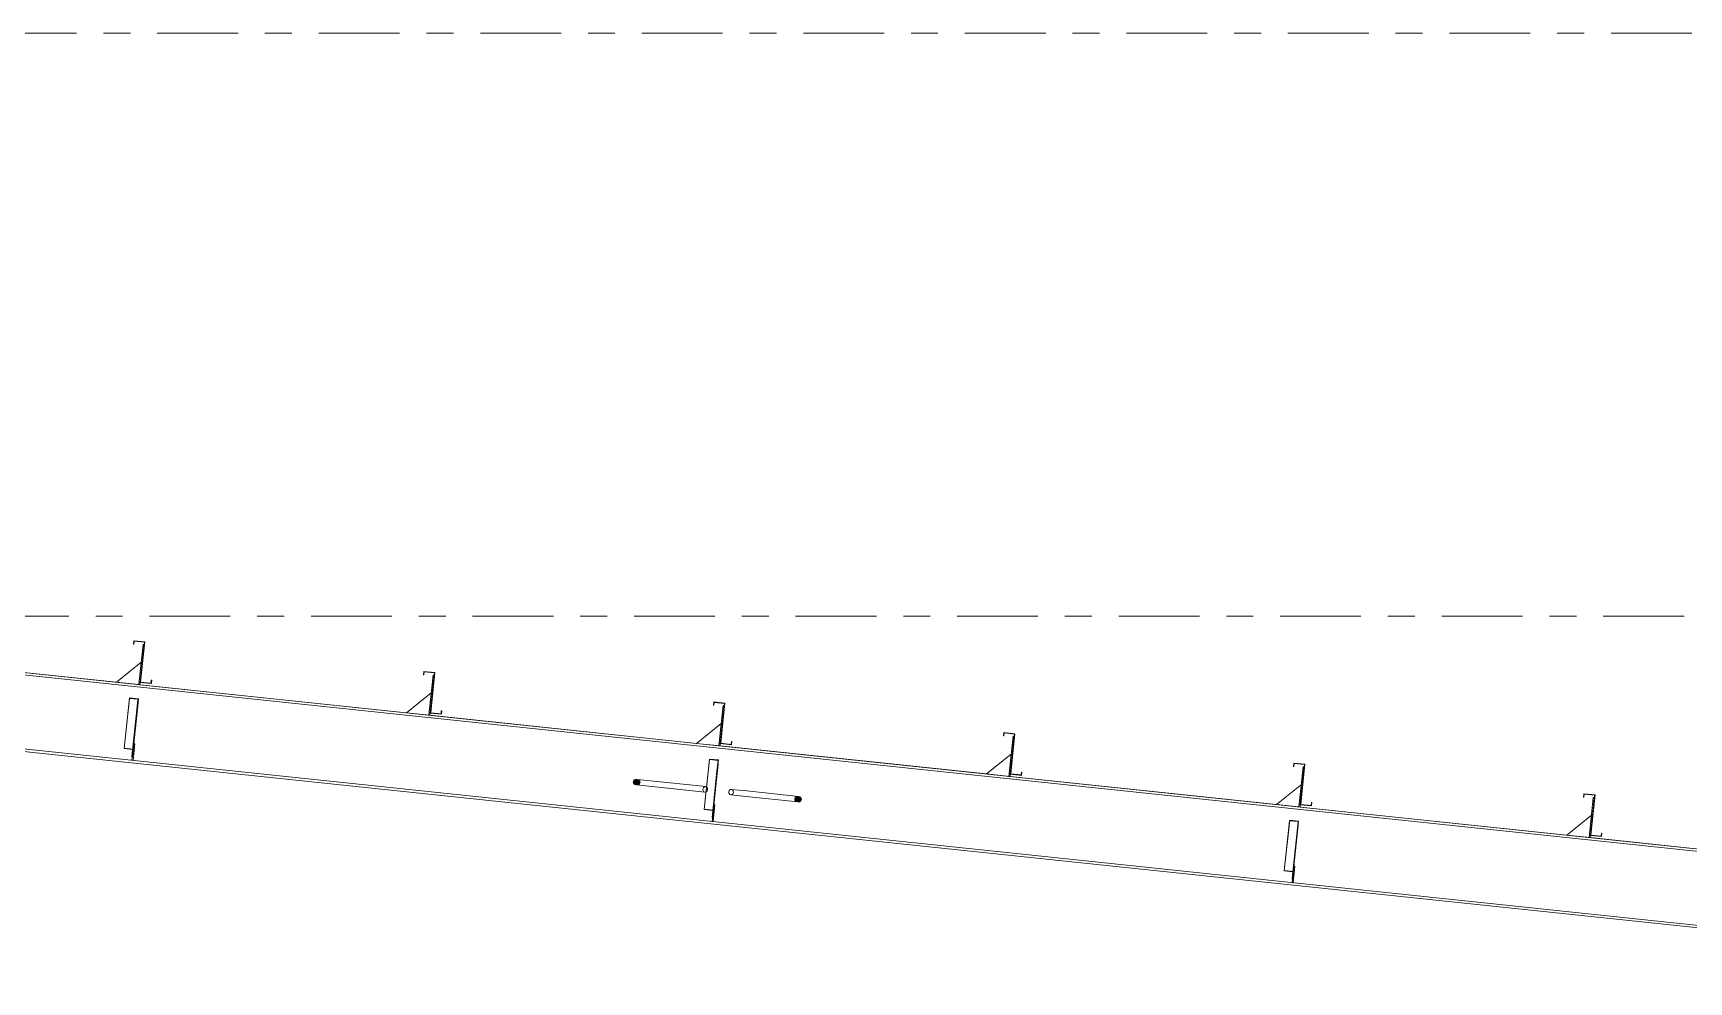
# Model space of a CAD drawing. Header units: millimetres. Extents: x -94 to 729, y -75 to 499.
# Drawn here: x 403.2 to 464.7, y 244.4 to 279.7 of the extents above; entities that cross this region are included whole.
import ezdxf

# ---------------------------------------------------------------- set-up
doc = ezdxf.new("R2010")
doc.units = ezdxf.units.MM
for name, pattern in [('XKITLINE00', [0]), ('XKITLINE02', [4, 2, -2]), ('XKITLINE03', [6, 3, -1, 1, -1])]:
    doc.linetypes.add(name, pattern=pattern)
doc.layers.add('Part', color=2, linetype='Continuous', lineweight=0)
doc.layers.add('S-grid', color=1, linetype='Continuous', lineweight=0)

# ---------------------------------------------------------------- blocks, each defined once
blk = doc.blocks.new('*A294')
at = {"layer": 'Part'}
blk.add_hatch(color=3, dxfattribs=at).paths.add_polyline_path([(406.757, 254.953), (406.76, 254.973), (407.091, 254.938), (407.049, 254.537), (407.032, 254.538), (407.072, 254.92)], flags=17)
blk = doc.blocks.new('*A295')
at = {"layer": 'Part'}
blk.add_hatch(color=3, dxfattribs=at).paths.add_polyline_path([(428.305, 252.68), (428.307, 252.7), (428.638, 252.665), (428.596, 252.264), (428.579, 252.266), (428.619, 252.647)], flags=17)
blk = doc.blocks.new('*A327')
at = {"layer": 'Part'}
blk.add_hatch(color=3, dxfattribs=at).paths.add_polyline_path([(418.33, 254.381), (418.341, 254.491), (418.356, 254.489), (418.343, 254.365), (417.929, 254.408), (418.086, 255.902), (417.702, 255.942), (417.69, 255.833), (417.675, 255.835), (417.688, 255.959), (418.103, 255.915), (417.945, 254.422)], flags=17)
blk = doc.blocks.new('*A328')
at = {"layer": 'Part'}
blk.add_hatch(color=3, dxfattribs=at).paths.add_polyline_path([(407.556, 255.518), (407.568, 255.627), (407.582, 255.625), (407.569, 255.501), (407.155, 255.545), (407.313, 257.038), (406.928, 257.079), (406.916, 256.969), (406.902, 256.971), (406.915, 257.095), (407.329, 257.052), (407.171, 255.558)], flags=17)
blk = doc.blocks.new('*A330')
at = {"layer": 'Part'}
blk.add_hatch(color=3, dxfattribs=at).paths.add_polyline_path([(429.103, 253.245), (429.115, 253.354), (429.13, 253.353), (429.117, 253.228), (428.702, 253.272), (428.86, 254.766), (428.475, 254.806), (428.464, 254.697), (428.449, 254.698), (428.462, 254.823), (428.876, 254.779), (428.719, 253.285)], flags=17)
blk = doc.blocks.new('*A335')
at = {"layer": 'Part'}
blk.add_hatch(color=3, dxfattribs=at).paths.add_polyline_path([(425.671, 251.923), (425.713, 251.88), (425.724, 251.827), (425.702, 251.777), (425.652, 251.743), (425.588, 251.736), (425.526, 251.757), (425.484, 251.799), (425.473, 251.853), (425.495, 251.903), (425.545, 251.936), (425.61, 251.943)], flags=17)
blk = doc.blocks.new('*A337')
at = {"layer": 'Part'}
blk.add_hatch(color=3, dxfattribs=at).paths.add_polyline_path([(429.103, 253.245), (429.115, 253.354), (429.13, 253.353), (429.117, 253.228), (428.702, 253.272), (428.86, 254.766), (428.475, 254.806), (428.464, 254.697), (428.449, 254.698), (428.462, 254.823), (428.876, 254.779), (428.719, 253.285)], flags=17)
blk = doc.blocks.new('*A341')
at = {"layer": 'Part'}
blk.add_hatch(color=3, dxfattribs=at).paths.add_polyline_path([(418.33, 254.381), (418.341, 254.491), (418.356, 254.489), (418.343, 254.365), (417.929, 254.408), (418.086, 255.902), (417.702, 255.942), (417.69, 255.833), (417.675, 255.835), (417.688, 255.959), (418.103, 255.915), (417.945, 254.422)], flags=17)
blk = doc.blocks.new('*A342')
at = {"layer": 'Part'}
blk.add_hatch(color=3, dxfattribs=at).paths.add_polyline_path([(407.556, 255.518), (407.568, 255.627), (407.582, 255.625), (407.569, 255.501), (407.155, 255.545), (407.313, 257.038), (406.928, 257.079), (406.916, 256.969), (406.902, 256.971), (406.915, 257.095), (407.329, 257.052), (407.171, 255.558)], flags=17)
blk = doc.blocks.new('*A371')
at = {"layer": 'Part'}
blk.add_hatch(color=3, dxfattribs=at).paths.add_polyline_path([(461.424, 249.836), (461.435, 249.945), (461.45, 249.944), (461.437, 249.819), (461.023, 249.863), (461.18, 251.356), (460.796, 251.397), (460.784, 251.288), (460.769, 251.289), (460.782, 251.413), (461.197, 251.37), (461.039, 249.876)], flags=17)
blk = doc.blocks.new('*A372')
at = {"layer": 'Part'}
blk.add_hatch(color=3, dxfattribs=at).paths.add_polyline_path([(450.65, 250.972), (450.662, 251.082), (450.677, 251.08), (450.664, 250.956), (450.249, 250.999), (450.407, 252.493), (450.022, 252.533), (450.011, 252.424), (449.996, 252.426), (450.009, 252.55), (450.423, 252.506), (450.266, 251.013)], flags=17)
blk = doc.blocks.new('*A373')
at = {"layer": 'Part'}
blk.add_hatch(color=3, dxfattribs=at).paths.add_polyline_path([(439.877, 252.109), (439.888, 252.218), (439.903, 252.216), (439.89, 252.092), (439.476, 252.136), (439.633, 253.629), (439.249, 253.67), (439.237, 253.56), (439.222, 253.562), (439.235, 253.686), (439.65, 253.642), (439.492, 252.149)], flags=17)
blk = doc.blocks.new('*A375')
at = {"layer": 'Part'}
blk.add_hatch(color=3, dxfattribs=at).paths.add_polyline_path([(431.664, 251.291), (431.705, 251.248), (431.716, 251.194), (431.694, 251.144), (431.645, 251.111), (431.581, 251.104), (431.52, 251.124), (431.478, 251.167), (431.467, 251.221), (431.489, 251.271), (431.539, 251.304), (431.603, 251.311)], flags=17)
blk = doc.blocks.new('*A380')
at = {"layer": 'Part'}
blk.add_hatch(color=3, dxfattribs=at).paths.add_polyline_path([(461.424, 249.836), (461.435, 249.945), (461.45, 249.944), (461.437, 249.819), (461.023, 249.863), (461.18, 251.356), (460.796, 251.397), (460.784, 251.288), (460.769, 251.289), (460.782, 251.413), (461.197, 251.37), (461.039, 249.876)], flags=17)
blk = doc.blocks.new('*A381')
at = {"layer": 'Part'}
blk.add_hatch(color=3, dxfattribs=at).paths.add_polyline_path([(450.65, 250.972), (450.662, 251.082), (450.677, 251.08), (450.664, 250.956), (450.249, 250.999), (450.407, 252.493), (450.022, 252.533), (450.011, 252.424), (449.996, 252.426), (450.009, 252.55), (450.423, 252.506), (450.266, 251.013)], flags=17)
blk = doc.blocks.new('*A382')
at = {"layer": 'Part'}
blk.add_hatch(color=3, dxfattribs=at).paths.add_polyline_path([(439.877, 252.109), (439.888, 252.218), (439.903, 252.216), (439.89, 252.092), (439.476, 252.136), (439.633, 253.629), (439.249, 253.67), (439.237, 253.56), (439.222, 253.562), (439.235, 253.686), (439.65, 253.642), (439.492, 252.149)], flags=17)
blk = doc.blocks.new('*A384')
at = {"layer": 'Part'}
blk.add_hatch(color=3, dxfattribs=at).paths.add_polyline_path([(449.852, 250.407), (449.854, 250.428), (450.185, 250.393), (450.143, 249.991), (450.126, 249.993), (450.167, 250.374)], flags=17)
blk = doc.blocks.new('*A1137')
at = {"layer": 'S-grid', "color": 1, "linetype": 'XKITLINE03', "lineweight": 0}
blk.add_line((233.79, 279.675), (599.838, 279.675), dxfattribs=at)
blk = doc.blocks.new('*A1138')
at = {"layer": 'S-grid', "color": 1, "linetype": 'XKITLINE03', "lineweight": 0}
blk.add_line((-54.497, 258.009), (464.656, 258.009), dxfattribs=at)
blk = doc.blocks.new('*A1486')
at = {"layer": 'Part', "color": 7, "linetype": 'XKITLINE02', "lineweight": 0}
for p, q in [((429.035, 251.53), (429.071, 251.564)), ((429.071, 251.564), (429.115, 251.574)), ((429.687, 251.513), (429.115, 251.574)), ((429.115, 251.574), (429.157, 251.555)), ((429.018, 251.479), (429.035, 251.53)), ((429.024, 251.426), (429.018, 251.479)), ((429.052, 251.385), (429.024, 251.426)), ((429.093, 251.366), (429.052, 251.385)), ((429.138, 251.376), (429.093, 251.366)), ((429.665, 251.306), (429.093, 251.366)), ((429.173, 251.41), (429.138, 251.376)), ((429.157, 251.555), (429.184, 251.514)), ((429.19, 251.461), (429.173, 251.41)), ((429.184, 251.514), (429.19, 251.461))]:
    blk.add_line(p, q, dxfattribs=at)
at = {"layer": 'Part', "color": 2, "linetype": 'XKITLINE00', "lineweight": 0}
for p, q in [((431.581, 251.104), (429.665, 251.306)), ((431.603, 251.311), (429.687, 251.513)), ((431.489, 251.271), (431.467, 251.221)), ((431.467, 251.221), (431.478, 251.167)), ((431.478, 251.167), (431.52, 251.124)), ((431.539, 251.304), (431.489, 251.271)), ((431.52, 251.124), (431.581, 251.104)), ((431.603, 251.311), (431.539, 251.304)), ((431.581, 251.104), (431.645, 251.111)), ((431.664, 251.291), (431.603, 251.311)), ((431.645, 251.111), (431.694, 251.144)), ((431.705, 251.248), (431.664, 251.291)), ((431.694, 251.144), (431.716, 251.194)), ((431.716, 251.194), (431.705, 251.248))]:
    blk.add_line(p, q, dxfattribs=at)
blk = doc.blocks.new('*A1487')
at = {"layer": 'Part', "color": 7, "linetype": 'XKITLINE02', "lineweight": 0}
for p, q in [((385.061, 254.859), (385.061, 257.583)), ((385.061, 257.583), (386.012, 257.583)), ((386.029, 257.597), (386.012, 257.583)), ((386.029, 257.597), (386.13, 257.679)), ((386.842, 257.604), (386.13, 257.679)), ((386.13, 257.679), (386.13, 257.678)), ((396.373, 256.598), (395.503, 256.69)), ((407.146, 255.462), (406.276, 255.554)), ((386.536, 254.703), (386.205, 254.738)), ((386.546, 254.794), (386.214, 254.829)), ((417.92, 254.326), (417.05, 254.417)), ((428.693, 253.189), (427.823, 253.281)), ((439.467, 252.053), (438.597, 252.145)), ((450.241, 250.917), (449.37, 251.008)), ((461.014, 249.78), (460.144, 249.872)), ((471.788, 248.644), (470.918, 248.736)), ((482.561, 247.507), (481.691, 247.599)), ((484.22, 247.333), (483.101, 247.451)), ((484.344, 247.319), (484.038, 244.419))]:
    blk.add_line(p, q, dxfattribs=at)
at = {"layer": 'Part', "color": 2, "linetype": 'XKITLINE00', "lineweight": 0}
for p, q in [((386.029, 257.597), (386.13, 257.678)), ((484.334, 247.228), (386.029, 257.597)), ((386.13, 257.678), (484.344, 247.319)), ((395.503, 256.69), (386.842, 257.604)), ((406.276, 255.554), (396.373, 256.598)), ((417.05, 254.417), (407.146, 255.462)), ((386.214, 254.829), (385.061, 254.951)), ((386.205, 254.738), (385.061, 254.859)), ((484.038, 244.419), (386.536, 254.703)), ((484.048, 244.51), (386.546, 254.794)), ((427.823, 253.281), (417.92, 254.326)), ((438.597, 252.145), (428.693, 253.189)), ((449.37, 251.008), (439.467, 252.053)), ((460.144, 249.872), (450.241, 250.917)), ((470.918, 248.736), (461.014, 249.78)), ((481.691, 247.599), (471.788, 248.644)), ((483.101, 247.451), (482.561, 247.507)), ((484.344, 247.319), (484.22, 247.333))]:
    blk.add_line(p, q, dxfattribs=at)
blk = doc.blocks.new('*A1562')
at = {"layer": 'Part', "color": 2, "linetype": 'XKITLINE00', "lineweight": 0}
for p, q in [((417.05, 254.417), (417.966, 255.159)), ((417.878, 254.33), (417.05, 254.417))]:
    blk.add_line(p, q, dxfattribs=at)
at = {"layer": 'Part', "color": 7, "linetype": 'XKITLINE02', "lineweight": 0}
blk.add_line((417.878, 254.33), (417.966, 255.159), dxfattribs=at)
blk = doc.blocks.new('*A1563')
at = {"layer": 'Part', "color": 2, "linetype": 'XKITLINE00', "lineweight": 0}
for p, q in [((406.85, 252.653), (406.887, 253.002)), ((406.957, 253.27), (406.891, 252.648)), ((406.915, 253.274), (406.957, 253.27))]:
    blk.add_line(p, q, dxfattribs=at)
at = {"layer": 'Part', "color": 7, "linetype": 'XKITLINE02', "lineweight": 0}
for p, q in [((406.887, 253.002), (406.915, 253.274)), ((406.891, 252.648), (406.85, 252.653)), ((406.863, 252.777), (406.904, 252.772))]:
    blk.add_line(p, q, dxfattribs=at)
blk = doc.blocks.new('*A1564')
at = {"layer": 'Part', "color": 7, "linetype": 'XKITLINE02', "lineweight": 0}
for p, q in [((406.76, 254.973), (406.561, 253.092)), ((407.072, 254.92), (406.849, 252.798)), ((406.865, 252.797), (407.091, 254.938)), ((406.561, 253.092), (406.876, 253.058)), ((406.563, 253.105), (406.894, 253.07)), ((406.849, 252.798), (406.865, 252.797))]:
    blk.add_line(p, q, dxfattribs=at)
blk = doc.blocks.new('*A1566')
at = {"layer": 'Part', "color": 2, "linetype": 'XKITLINE00', "lineweight": 0}
for p, q in [((418.036, 255.822), (417.878, 254.33)), ((418.077, 255.817), (418.036, 255.822)), ((417.92, 254.326), (417.878, 254.33)), ((417.929, 254.408), (417.92, 254.326))]:
    blk.add_line(p, q, dxfattribs=at)
at = {"layer": 'Part', "color": 7, "linetype": 'XKITLINE02', "lineweight": 0}
blk.add_line((417.929, 254.408), (418.077, 255.817), dxfattribs=at)
blk = doc.blocks.new('*A1567')
at = {"layer": 'Part', "color": 7, "linetype": 'XKITLINE02', "lineweight": 0}
for p, q in [((406.915, 253.274), (406.85, 252.653)), ((406.891, 252.648), (406.957, 253.27)), ((406.957, 253.27), (406.915, 253.274)), ((406.85, 252.653), (406.891, 252.648)), ((406.863, 252.777), (406.904, 252.772))]:
    blk.add_line(p, q, dxfattribs=at)
blk = doc.blocks.new('*A1568')
at = {"layer": 'Part', "color": 2, "linetype": 'XKITLINE00', "lineweight": 0}
for p, q in [((406.757, 254.953), (406.561, 253.092)), ((406.757, 254.953), (406.76, 254.973)), ((407.072, 254.92), (406.757, 254.953)), ((406.76, 254.973), (407.091, 254.938)), ((407.091, 254.938), (406.887, 253.002)), ((407.032, 254.538), (407.072, 254.92)), ((407.032, 254.538), (406.849, 252.798)), ((407.032, 254.538), (407.049, 254.537)), ((406.561, 253.092), (406.876, 253.058)), ((406.849, 252.798), (406.865, 252.797))]:
    blk.add_line(p, q, dxfattribs=at)
at = {"layer": 'Part', "color": 7, "linetype": 'XKITLINE02', "lineweight": 0}
for p, q in [((406.563, 253.105), (406.894, 253.07)), ((406.865, 252.797), (406.887, 253.002))]:
    blk.add_line(p, q, dxfattribs=at)
blk = doc.blocks.new('*A1569')
at = {"layer": 'Part', "color": 2, "linetype": 'XKITLINE00', "lineweight": 0}
for p, q in [((406.276, 255.554), (407.192, 256.295)), ((407.105, 255.466), (406.276, 255.554))]:
    blk.add_line(p, q, dxfattribs=at)
at = {"layer": 'Part', "color": 7, "linetype": 'XKITLINE02', "lineweight": 0}
blk.add_line((407.105, 255.466), (407.192, 256.295), dxfattribs=at)
blk = doc.blocks.new('*A1570')
at = {"layer": 'Part', "color": 2, "linetype": 'XKITLINE00', "lineweight": 0}
for p, q in [((407.262, 256.958), (407.105, 255.466)), ((407.304, 256.954), (407.262, 256.958)), ((407.146, 255.462), (407.105, 255.466)), ((407.155, 255.545), (407.146, 255.462))]:
    blk.add_line(p, q, dxfattribs=at)
at = {"layer": 'Part', "color": 7, "linetype": 'XKITLINE02', "lineweight": 0}
blk.add_line((407.155, 255.545), (407.304, 256.954), dxfattribs=at)
blk = doc.blocks.new('*A1572')
at = {"layer": 'Part', "color": 2, "linetype": 'XKITLINE00', "lineweight": 0}
for p, q in [((427.823, 253.281), (428.739, 254.022)), ((428.652, 253.194), (427.823, 253.281))]:
    blk.add_line(p, q, dxfattribs=at)
at = {"layer": 'Part', "color": 7, "linetype": 'XKITLINE02', "lineweight": 0}
blk.add_line((428.652, 253.194), (428.739, 254.022), dxfattribs=at)
blk = doc.blocks.new('*A1573')
at = {"layer": 'Part', "color": 2, "linetype": 'XKITLINE00', "lineweight": 0}
for p, q in [((428.809, 254.685), (428.652, 253.194)), ((428.851, 254.681), (428.809, 254.685)), ((428.693, 253.189), (428.652, 253.194)), ((428.702, 253.272), (428.693, 253.189))]:
    blk.add_line(p, q, dxfattribs=at)
at = {"layer": 'Part', "color": 7, "linetype": 'XKITLINE02', "lineweight": 0}
blk.add_line((428.702, 253.272), (428.851, 254.681), dxfattribs=at)
blk = doc.blocks.new('*A1574')
at = {"layer": 'Part', "color": 7, "linetype": 'XKITLINE02', "lineweight": 0}
for p, q in [((428.463, 251.001), (428.397, 250.38)), ((428.439, 250.375), (428.504, 250.997)), ((428.504, 250.997), (428.463, 251.001)), ((428.397, 250.38), (428.439, 250.375)), ((428.41, 250.504), (428.452, 250.5))]:
    blk.add_line(p, q, dxfattribs=at)
blk = doc.blocks.new('*A1575')
at = {"layer": 'Part', "color": 7, "linetype": 'XKITLINE02', "lineweight": 0}
for p, q in [((428.307, 252.7), (428.108, 250.819)), ((428.619, 252.647), (428.396, 250.526)), ((428.412, 250.524), (428.638, 252.665)), ((428.108, 250.819), (428.423, 250.786)), ((428.11, 250.833), (428.441, 250.798)), ((428.396, 250.526), (428.412, 250.524))]:
    blk.add_line(p, q, dxfattribs=at)
blk = doc.blocks.new('*A1576')
at = {"layer": 'Part', "color": 2, "linetype": 'XKITLINE00', "lineweight": 0}
for p, q in [((428.305, 252.68), (428.108, 250.819)), ((428.305, 252.68), (428.307, 252.7)), ((428.619, 252.647), (428.305, 252.68)), ((428.307, 252.7), (428.638, 252.665)), ((428.579, 252.266), (428.396, 250.526)), ((428.638, 252.665), (428.434, 250.73)), ((428.579, 252.266), (428.619, 252.647)), ((428.579, 252.266), (428.596, 252.264)), ((428.108, 250.819), (428.423, 250.786)), ((428.396, 250.526), (428.412, 250.524))]:
    blk.add_line(p, q, dxfattribs=at)
at = {"layer": 'Part', "color": 7, "linetype": 'XKITLINE02', "lineweight": 0}
for p, q in [((428.11, 250.833), (428.441, 250.798)), ((428.412, 250.524), (428.434, 250.73))]:
    blk.add_line(p, q, dxfattribs=at)
blk = doc.blocks.new('*A1577')
at = {"layer": 'Part', "color": 7, "linetype": 'XKITLINE02', "lineweight": 0}
for p, q in [((428.434, 250.73), (428.463, 251.001)), ((428.439, 250.375), (428.397, 250.38)), ((428.41, 250.504), (428.452, 250.5))]:
    blk.add_line(p, q, dxfattribs=at)
at = {"layer": 'Part', "color": 2, "linetype": 'XKITLINE00', "lineweight": 0}
for p, q in [((428.504, 250.997), (428.439, 250.375)), ((428.463, 251.001), (428.504, 250.997)), ((428.397, 250.38), (428.434, 250.73))]:
    blk.add_line(p, q, dxfattribs=at)
blk = doc.blocks.new('*A1667')
at = {"layer": 'Part', "color": 2, "linetype": 'XKITLINE00', "lineweight": 0}
for p, q in [((417.675, 255.835), (417.688, 255.959)), ((417.688, 255.959), (418.103, 255.915)), ((417.702, 255.942), (417.69, 255.833)), ((418.086, 255.902), (417.702, 255.942)), ((417.929, 254.408), (418.086, 255.902)), ((418.103, 255.915), (417.945, 254.422)), ((417.69, 255.833), (417.675, 255.835)), ((418.343, 254.365), (417.929, 254.408)), ((417.945, 254.422), (418.33, 254.381)), ((418.33, 254.381), (418.341, 254.491)), ((418.341, 254.491), (418.356, 254.489)), ((418.356, 254.489), (418.343, 254.365))]:
    blk.add_line(p, q, dxfattribs=at)
blk = doc.blocks.new('*A1668')
at = {"layer": 'Part', "color": 2, "linetype": 'XKITLINE00', "lineweight": 0}
for p, q in [((406.902, 256.971), (406.915, 257.095)), ((406.915, 257.095), (407.329, 257.052)), ((406.916, 256.969), (406.902, 256.971)), ((406.928, 257.079), (406.916, 256.969)), ((407.313, 257.038), (406.928, 257.079)), ((407.155, 255.545), (407.313, 257.038)), ((407.329, 257.052), (407.171, 255.558)), ((407.569, 255.501), (407.155, 255.545)), ((407.171, 255.558), (407.556, 255.518)), ((407.556, 255.518), (407.568, 255.627)), ((407.568, 255.627), (407.582, 255.625)), ((407.582, 255.625), (407.569, 255.501))]:
    blk.add_line(p, q, dxfattribs=at)
blk = doc.blocks.new('*A1670')
at = {"layer": 'Part', "color": 2, "linetype": 'XKITLINE00', "lineweight": 0}
for p, q in [((428.449, 254.698), (428.462, 254.823)), ((428.464, 254.697), (428.449, 254.698)), ((428.462, 254.823), (428.876, 254.779)), ((428.475, 254.806), (428.464, 254.697)), ((428.86, 254.766), (428.475, 254.806)), ((428.702, 253.272), (428.86, 254.766)), ((428.876, 254.779), (428.719, 253.285)), ((429.117, 253.228), (428.702, 253.272)), ((428.719, 253.285), (429.103, 253.245)), ((429.103, 253.245), (429.115, 253.354)), ((429.115, 253.354), (429.13, 253.353)), ((429.13, 253.353), (429.117, 253.228))]:
    blk.add_line(p, q, dxfattribs=at)
blk = doc.blocks.new('*A1679')
at = {"layer": 'Part', "color": 2, "linetype": 'XKITLINE00', "lineweight": 0}
for p, q in [((425.495, 251.903), (425.473, 251.853)), ((425.473, 251.853), (425.484, 251.799)), ((425.484, 251.799), (425.526, 251.757)), ((425.545, 251.936), (425.495, 251.903)), ((425.526, 251.757), (425.588, 251.736)), ((425.61, 251.943), (425.545, 251.936)), ((425.588, 251.736), (425.652, 251.743)), ((427.554, 251.529), (425.588, 251.736)), ((427.576, 251.736), (425.61, 251.943)), ((425.671, 251.923), (425.61, 251.943)), ((425.652, 251.743), (425.702, 251.777)), ((425.713, 251.88), (425.671, 251.923)), ((425.702, 251.777), (425.724, 251.827)), ((425.724, 251.827), (425.713, 251.88))]:
    blk.add_line(p, q, dxfattribs=at)
at = {"layer": 'Part', "color": 7, "linetype": 'XKITLINE02', "lineweight": 0}
for p, q in [((428.157, 251.675), (427.576, 251.736)), ((428.061, 251.58), (428.078, 251.631)), ((428.067, 251.527), (428.061, 251.58)), ((428.078, 251.631), (428.113, 251.665)), ((428.113, 251.665), (428.157, 251.675)), ((428.157, 251.675), (428.198, 251.656)), ((428.198, 251.656), (428.226, 251.615)), ((428.232, 251.562), (428.215, 251.511)), ((428.226, 251.615), (428.232, 251.562)), ((428.135, 251.467), (427.554, 251.529)), ((428.094, 251.486), (428.067, 251.527)), ((428.135, 251.467), (428.094, 251.486)), ((428.18, 251.477), (428.135, 251.467)), ((428.215, 251.511), (428.18, 251.477))]:
    blk.add_line(p, q, dxfattribs=at)
blk = doc.blocks.new('*A1681')
at = {"layer": 'Part', "color": 2, "linetype": 'XKITLINE00', "lineweight": 0}
for p, q in [((428.449, 254.698), (428.462, 254.823)), ((428.464, 254.697), (428.449, 254.698)), ((428.462, 254.823), (428.876, 254.779)), ((428.475, 254.806), (428.464, 254.697)), ((428.86, 254.766), (428.475, 254.806)), ((428.702, 253.272), (428.86, 254.766)), ((428.876, 254.779), (428.719, 253.285)), ((429.117, 253.228), (428.702, 253.272)), ((428.719, 253.285), (429.103, 253.245)), ((429.103, 253.245), (429.115, 253.354)), ((429.115, 253.354), (429.13, 253.353)), ((429.13, 253.353), (429.117, 253.228))]:
    blk.add_line(p, q, dxfattribs=at)
blk = doc.blocks.new('*A1685')
at = {"layer": 'Part', "color": 2, "linetype": 'XKITLINE00', "lineweight": 0}
for p, q in [((417.675, 255.835), (417.688, 255.959)), ((417.688, 255.959), (418.103, 255.915)), ((417.702, 255.942), (417.69, 255.833)), ((418.086, 255.902), (417.702, 255.942)), ((417.929, 254.408), (418.086, 255.902)), ((418.103, 255.915), (417.945, 254.422)), ((417.69, 255.833), (417.675, 255.835)), ((418.343, 254.365), (417.929, 254.408)), ((417.945, 254.422), (418.33, 254.381)), ((418.33, 254.381), (418.341, 254.491)), ((418.341, 254.491), (418.356, 254.489)), ((418.356, 254.489), (418.343, 254.365))]:
    blk.add_line(p, q, dxfattribs=at)
blk = doc.blocks.new('*A1686')
at = {"layer": 'Part', "color": 2, "linetype": 'XKITLINE00', "lineweight": 0}
for p, q in [((406.902, 256.971), (406.915, 257.095)), ((406.915, 257.095), (407.329, 257.052)), ((406.916, 256.969), (406.902, 256.971)), ((406.928, 257.079), (406.916, 256.969)), ((407.313, 257.038), (406.928, 257.079)), ((407.155, 255.545), (407.313, 257.038)), ((407.329, 257.052), (407.171, 255.558)), ((407.569, 255.501), (407.155, 255.545)), ((407.171, 255.558), (407.556, 255.518)), ((407.556, 255.518), (407.568, 255.627)), ((407.568, 255.627), (407.582, 255.625)), ((407.582, 255.625), (407.569, 255.501))]:
    blk.add_line(p, q, dxfattribs=at)
blk = doc.blocks.new('*A1700')
at = {"layer": 'Part', "color": 2, "linetype": 'XKITLINE00', "lineweight": 0}
for p, q in [((460.144, 249.872), (461.06, 250.613)), ((460.973, 249.785), (460.144, 249.872))]:
    blk.add_line(p, q, dxfattribs=at)
at = {"layer": 'Part', "color": 7, "linetype": 'XKITLINE02', "lineweight": 0}
blk.add_line((460.973, 249.785), (461.06, 250.613), dxfattribs=at)
blk = doc.blocks.new('*A1701')
at = {"layer": 'Part', "color": 2, "linetype": 'XKITLINE00', "lineweight": 0}
for p, q in [((461.13, 251.276), (460.973, 249.785)), ((461.171, 251.272), (461.13, 251.276)), ((461.014, 249.78), (460.973, 249.785)), ((461.023, 249.863), (461.014, 249.78))]:
    blk.add_line(p, q, dxfattribs=at)
at = {"layer": 'Part', "color": 7, "linetype": 'XKITLINE02', "lineweight": 0}
blk.add_line((461.023, 249.863), (461.171, 251.272), dxfattribs=at)
blk = doc.blocks.new('*A1727')
at = {"layer": 'Part', "color": 2, "linetype": 'XKITLINE00', "lineweight": 0}
for p, q in [((460.769, 251.289), (460.782, 251.413)), ((460.784, 251.288), (460.769, 251.289)), ((460.782, 251.413), (461.197, 251.37)), ((460.796, 251.397), (460.784, 251.288)), ((461.18, 251.356), (460.796, 251.397)), ((461.023, 249.863), (461.18, 251.356)), ((461.197, 251.37), (461.039, 249.876)), ((461.437, 249.819), (461.023, 249.863)), ((461.039, 249.876), (461.424, 249.836)), ((461.424, 249.836), (461.435, 249.945)), ((461.435, 249.945), (461.45, 249.944)), ((461.45, 249.944), (461.437, 249.819))]:
    blk.add_line(p, q, dxfattribs=at)
blk = doc.blocks.new('*A1728')
at = {"layer": 'Part', "color": 2, "linetype": 'XKITLINE00', "lineweight": 0}
for p, q in [((449.996, 252.426), (450.009, 252.55)), ((450.011, 252.424), (449.996, 252.426)), ((450.009, 252.55), (450.423, 252.506)), ((450.022, 252.533), (450.011, 252.424)), ((450.407, 252.493), (450.022, 252.533)), ((450.249, 250.999), (450.407, 252.493)), ((450.423, 252.506), (450.266, 251.013)), ((450.664, 250.956), (450.249, 250.999)), ((450.266, 251.013), (450.65, 250.972)), ((450.65, 250.972), (450.662, 251.082)), ((450.662, 251.082), (450.677, 251.08)), ((450.677, 251.08), (450.664, 250.956))]:
    blk.add_line(p, q, dxfattribs=at)
blk = doc.blocks.new('*A1729')
at = {"layer": 'Part', "color": 2, "linetype": 'XKITLINE00', "lineweight": 0}
for p, q in [((439.222, 253.562), (439.235, 253.686)), ((439.237, 253.56), (439.222, 253.562)), ((439.235, 253.686), (439.65, 253.642)), ((439.249, 253.67), (439.237, 253.56)), ((439.633, 253.629), (439.249, 253.67)), ((439.476, 252.136), (439.633, 253.629)), ((439.65, 253.642), (439.492, 252.149)), ((439.877, 252.109), (439.888, 252.218)), ((439.888, 252.218), (439.903, 252.216)), ((439.903, 252.216), (439.89, 252.092)), ((439.89, 252.092), (439.476, 252.136)), ((439.492, 252.149), (439.877, 252.109))]:
    blk.add_line(p, q, dxfattribs=at)
blk = doc.blocks.new('*A1735')
at = {"layer": 'Part', "color": 2, "linetype": 'XKITLINE00', "lineweight": 0}
for p, q in [((460.769, 251.289), (460.782, 251.413)), ((460.784, 251.288), (460.769, 251.289)), ((460.782, 251.413), (461.197, 251.37)), ((460.796, 251.397), (460.784, 251.288)), ((461.18, 251.356), (460.796, 251.397)), ((461.023, 249.863), (461.18, 251.356)), ((461.197, 251.37), (461.039, 249.876)), ((461.437, 249.819), (461.023, 249.863)), ((461.039, 249.876), (461.424, 249.836)), ((461.424, 249.836), (461.435, 249.945)), ((461.435, 249.945), (461.45, 249.944)), ((461.45, 249.944), (461.437, 249.819))]:
    blk.add_line(p, q, dxfattribs=at)
blk = doc.blocks.new('*A1736')
at = {"layer": 'Part', "color": 2, "linetype": 'XKITLINE00', "lineweight": 0}
for p, q in [((449.996, 252.426), (450.009, 252.55)), ((450.011, 252.424), (449.996, 252.426)), ((450.009, 252.55), (450.423, 252.506)), ((450.022, 252.533), (450.011, 252.424)), ((450.407, 252.493), (450.022, 252.533)), ((450.249, 250.999), (450.407, 252.493)), ((450.423, 252.506), (450.266, 251.013)), ((450.664, 250.956), (450.249, 250.999)), ((450.266, 251.013), (450.65, 250.972)), ((450.65, 250.972), (450.662, 251.082)), ((450.662, 251.082), (450.677, 251.08)), ((450.677, 251.08), (450.664, 250.956))]:
    blk.add_line(p, q, dxfattribs=at)
blk = doc.blocks.new('*A1737')
at = {"layer": 'Part', "color": 2, "linetype": 'XKITLINE00', "lineweight": 0}
for p, q in [((439.222, 253.562), (439.235, 253.686)), ((439.237, 253.56), (439.222, 253.562)), ((439.235, 253.686), (439.65, 253.642)), ((439.249, 253.67), (439.237, 253.56)), ((439.633, 253.629), (439.249, 253.67)), ((439.476, 252.136), (439.633, 253.629)), ((439.65, 253.642), (439.492, 252.149)), ((439.877, 252.109), (439.888, 252.218)), ((439.888, 252.218), (439.903, 252.216)), ((439.903, 252.216), (439.89, 252.092)), ((439.89, 252.092), (439.476, 252.136)), ((439.492, 252.149), (439.877, 252.109))]:
    blk.add_line(p, q, dxfattribs=at)
blk = doc.blocks.new('*A1749')
at = {"layer": 'Part', "color": 2, "linetype": 'XKITLINE00', "lineweight": 0}
for p, q in [((439.583, 253.549), (439.426, 252.057)), ((439.624, 253.545), (439.583, 253.549)), ((439.467, 252.053), (439.426, 252.057)), ((439.476, 252.136), (439.467, 252.053))]:
    blk.add_line(p, q, dxfattribs=at)
at = {"layer": 'Part', "color": 7, "linetype": 'XKITLINE02', "lineweight": 0}
blk.add_line((439.476, 252.136), (439.624, 253.545), dxfattribs=at)
blk = doc.blocks.new('*A1750')
at = {"layer": 'Part', "color": 2, "linetype": 'XKITLINE00', "lineweight": 0}
for p, q in [((438.597, 252.145), (439.513, 252.886)), ((439.426, 252.057), (438.597, 252.145))]:
    blk.add_line(p, q, dxfattribs=at)
at = {"layer": 'Part', "color": 7, "linetype": 'XKITLINE02', "lineweight": 0}
blk.add_line((439.426, 252.057), (439.513, 252.886), dxfattribs=at)
blk = doc.blocks.new('*A1751')
at = {"layer": 'Part', "color": 2, "linetype": 'XKITLINE00', "lineweight": 0}
for p, q in [((450.356, 252.413), (450.199, 250.921)), ((450.398, 252.408), (450.356, 252.413)), ((450.249, 250.999), (450.241, 250.917)), ((450.241, 250.917), (450.199, 250.921))]:
    blk.add_line(p, q, dxfattribs=at)
at = {"layer": 'Part', "color": 7, "linetype": 'XKITLINE02', "lineweight": 0}
blk.add_line((450.249, 250.999), (450.398, 252.408), dxfattribs=at)
blk = doc.blocks.new('*A1752')
at = {"layer": 'Part', "color": 2, "linetype": 'XKITLINE00', "lineweight": 0}
for p, q in [((449.37, 251.008), (450.287, 251.75)), ((450.199, 250.921), (449.37, 251.008))]:
    blk.add_line(p, q, dxfattribs=at)
at = {"layer": 'Part', "color": 7, "linetype": 'XKITLINE02', "lineweight": 0}
blk.add_line((450.199, 250.921), (450.287, 251.75), dxfattribs=at)
blk = doc.blocks.new('*A1753')
at = {"layer": 'Part', "color": 2, "linetype": 'XKITLINE00', "lineweight": 0}
for p, q in [((449.852, 250.407), (449.655, 248.546)), ((449.852, 250.407), (449.854, 250.428)), ((450.167, 250.374), (449.852, 250.407)), ((449.854, 250.428), (450.185, 250.393)), ((450.185, 250.393), (449.981, 248.457)), ((450.126, 249.993), (450.167, 250.374)), ((450.126, 249.993), (449.943, 248.253)), ((450.126, 249.993), (450.143, 249.991)), ((449.655, 248.546), (449.97, 248.513)), ((449.943, 248.253), (449.959, 248.251))]:
    blk.add_line(p, q, dxfattribs=at)
at = {"layer": 'Part', "color": 7, "linetype": 'XKITLINE02', "lineweight": 0}
for p, q in [((449.657, 248.56), (449.988, 248.525)), ((449.959, 248.251), (449.981, 248.457))]:
    blk.add_line(p, q, dxfattribs=at)
blk = doc.blocks.new('*A1754')
at = {"layer": 'Part', "color": 7, "linetype": 'XKITLINE02', "lineweight": 0}
for p, q in [((449.854, 250.428), (449.655, 248.546)), ((450.167, 250.374), (449.943, 248.253)), ((449.959, 248.251), (450.185, 250.393)), ((449.655, 248.546), (449.97, 248.513)), ((449.657, 248.56), (449.988, 248.525)), ((449.943, 248.253), (449.959, 248.251))]:
    blk.add_line(p, q, dxfattribs=at)
blk = doc.blocks.new('*A1755')
at = {"layer": 'Part', "color": 7, "linetype": 'XKITLINE02', "lineweight": 0}
for p, q in [((450.01, 248.729), (449.944, 248.107)), ((449.986, 248.103), (450.051, 248.724)), ((450.051, 248.724), (450.01, 248.729)), ((449.944, 248.107), (449.986, 248.103)), ((449.957, 248.231), (449.999, 248.227))]:
    blk.add_line(p, q, dxfattribs=at)
blk = doc.blocks.new('*A1756')
at = {"layer": 'Part', "color": 7, "linetype": 'XKITLINE02', "lineweight": 0}
for p, q in [((449.981, 248.457), (450.01, 248.729)), ((449.986, 248.103), (449.944, 248.107)), ((449.957, 248.231), (449.999, 248.227))]:
    blk.add_line(p, q, dxfattribs=at)
at = {"layer": 'Part', "color": 2, "linetype": 'XKITLINE00', "lineweight": 0}
for p, q in [((450.051, 248.724), (449.986, 248.103)), ((450.01, 248.729), (450.051, 248.724)), ((449.944, 248.107), (449.981, 248.457))]:
    blk.add_line(p, q, dxfattribs=at)

msp = doc.modelspace()

# ---------------------------------------------------------------- block references
at = {"lineweight": 0}
for name in ['*A1137', '*A1138', '*A1487', '*A328', '*A342', '*A1668', '*A1686', '*A1570', '*A1569', '*A327', '*A341', '*A1667', '*A1685', '*A1566', '*A1564', '*A1568', '*A294', '*A1562', '*A330', '*A337', '*A1670', '*A1681', '*A1573', '*A1572', '*A373', '*A382', '*A1729', '*A1737', '*A1749', '*A1563', '*A1567', '*A1750', '*A1575', '*A1576', '*A295', '*A372', '*A381', '*A1728', '*A1736', '*A1751', '*A335', '*A1679', '*A1486', '*A1752', '*A1574', '*A1577', '*A375', '*A371', '*A380', '*A1727', '*A1735', '*A1701', '*A1753', '*A1754', '*A384', '*A1700', '*A1755', '*A1756']:
    msp.add_blockref(name, (0, 0), dxfattribs=at)

doc.saveas('drawing.dxf')
